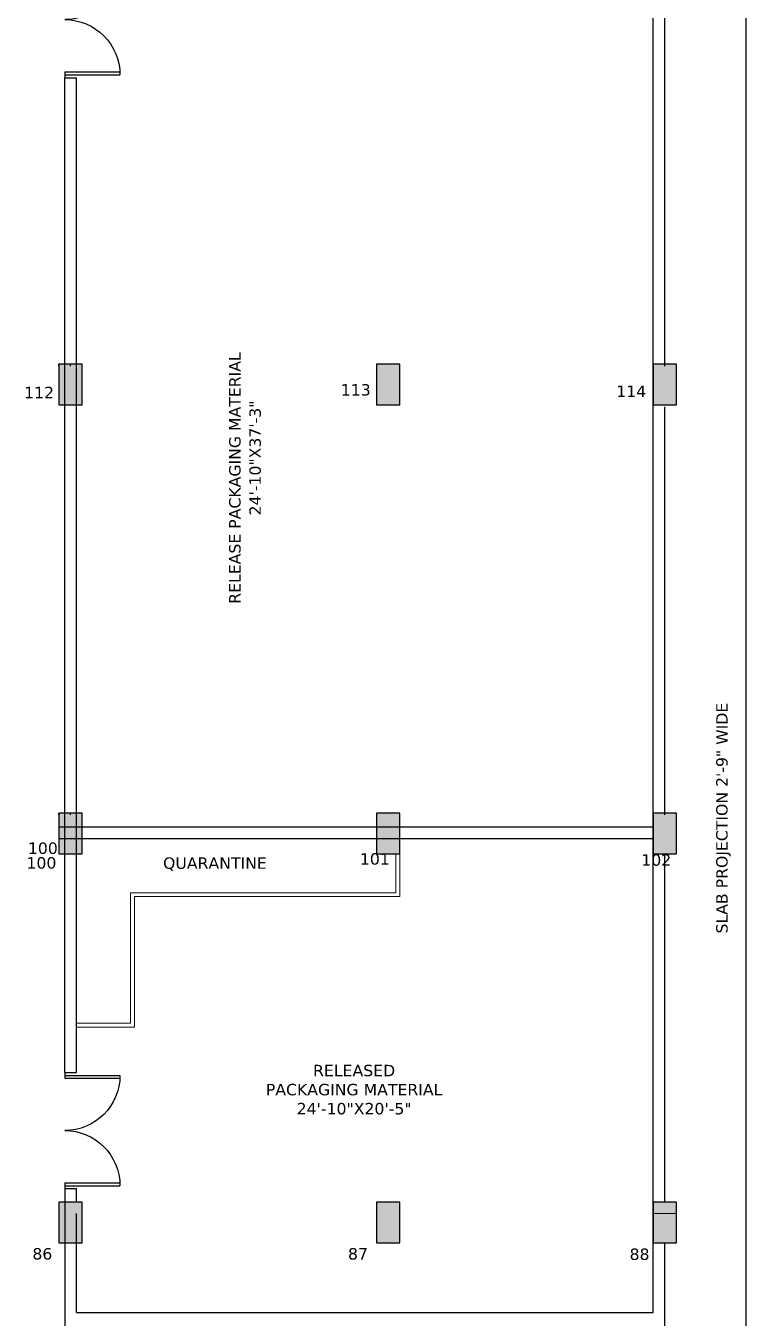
# Model space of a CAD drawing. Header units: inches. Extents: x -217 to 2701, y -906 to 3312.
# Drawn here: x 1602 to 1974, y 1320 to 1988 of the extents above; entities that cross this region are included whole.
import ezdxf

# ---------------------------------------------------------------- set-up
doc = ezdxf.new("R2010")
doc.units = ezdxf.units.IN
doc.header["$MEASUREMENT"] = 0
doc.layers.get('0').update_dxf_attribs({"color": 8, "linetype": 'CONTINUOUS'})
for name, color, linetype in [('COLUMN', 8, 'CONTINUOUS'), ('COLUMN HATCH', 8, 'CONTINUOUS'), ('OUTER LINE', 8, 'CONTINUOUS'), ('SHEET', 8, 'CONTINUOUS'), ('TEXT', 8, 'CONTINUOUS'), ('WALL', 7, 'CONTINUOUS'), ('WINDOOW', 8, 'CONTINUOUS')]:
    doc.layers.add(name, color=color, linetype=linetype)
doc.styles.add('VERDANA', font='verdana.ttf')

# ---------------------------------------------------------------- blocks, each defined once
blk = doc.blocks.new('D5')
for p, q in [((1.5, 0), (1.5, 28.5)), ((3, 0), (3, 28.46)), ((57, 0), (57, 28.46)), ((58.5, 0), (58.5, 28.5)), ((3, 0), (0, 0)), ((60, 0), (57, 0))]:
    blk.add_line(p, q)
for centre, start, end in [((1.5, 0), 0, 90), ((58.5, 0), 90, 180)]:
    blk.add_arc(centre, 28.5, start, end)

msp = doc.modelspace()

# ---------------------------------------------------------------- hatches: boundary and pattern name
at = {"layer": 'COLUMN HATCH', "linetype": 'Continuous'}
for points in [[(1631, 1813), (1619, 1813), (1619, 1792), (1631, 1792)], [(1795, 1813), (1783, 1813), (1783, 1792), (1795, 1792)], [(1938, 1813), (1926, 1813), (1926, 1792), (1938, 1792)], [(1631, 1581), (1619, 1581), (1619, 1560), (1631, 1560)], [(1795, 1581), (1783, 1581), (1783, 1560), (1795, 1560)], [(1938, 1581), (1926, 1581), (1926, 1560), (1938, 1560)], [(1631, 1380), (1619, 1380), (1619, 1359), (1631, 1359)], [(1795, 1380), (1783, 1380), (1783, 1359), (1795, 1359)], [(1938, 1380), (1926, 1380), (1926, 1359), (1938, 1359)]]:
    msp.add_hatch(color=256, dxfattribs=at).paths.add_polyline_path(points)
at = {"layer": 'TEXT', "lineweight": 0}
for points in [[(1631, 1813), (1619, 1813), (1619, 1792), (1631, 1792)], [(1795, 1813), (1783, 1813), (1783, 1792), (1795, 1792)], [(1938, 1813), (1926, 1813), (1926, 1792), (1938, 1792)], [(1631, 1581), (1619, 1581), (1619, 1560), (1631, 1560)], [(1795, 1581), (1783, 1581), (1783, 1560), (1795, 1560)], [(1938, 1581), (1926, 1581), (1926, 1560), (1938, 1560)], [(1631, 1380), (1619, 1380), (1619, 1359), (1631, 1359)], [(1795, 1380), (1783, 1380), (1783, 1359), (1795, 1359)], [(1938, 1380), (1926, 1380), (1926, 1359), (1938, 1359)]]:
    msp.add_hatch(color=256, dxfattribs=at).paths.add_polyline_path(points)

# ---------------------------------------------------------------- linework, layer by layer
at = {"layer": 'COLUMN', "linetype": 'Continuous'}
for points in [[(1619, 1792), (1631, 1792), (1631, 1813), (1619, 1813)], [(1783, 1792), (1795, 1792), (1795, 1813), (1783, 1813)], [(1926, 1792), (1938, 1792), (1938, 1813), (1926, 1813)], [(1619, 1560), (1631, 1560), (1631, 1581), (1619, 1581)], [(1783, 1560), (1795, 1560), (1795, 1581), (1783, 1581)], [(1926, 1560), (1938, 1560), (1938, 1581), (1926, 1581)], [(1783, 1359), (1795, 1359), (1795, 1380), (1783, 1380)], [(1926, 1359), (1938, 1359), (1938, 1380), (1926, 1380)]]:
    msp.add_lwpolyline(points, close=True, dxfattribs=at)
for points in [[(1619, 1380), (1619, 1359), (1631, 1359)], [(1631, 1359), (1631, 1380), (1619, 1380)]]:
    msp.add_lwpolyline(points, dxfattribs=at)
at = {"layer": 'OUTER LINE', "linetype": 'Continuous', "ltscale": 12}
msp.add_line((1974, 633), (1974, 2609), dxfattribs=at)
at = {"layer": 'SHEET', "lineweight": 0}
for p, q in [((1793, 1560), (1793, 1539.85)), ((1795, 1560), (1795, 1537.85)), ((1656, 1472.45), (1656, 1539.85)), ((1656, 1539.85), (1793, 1539.85)), ((1658, 1470.45), (1658, 1537.85)), ((1658, 1537.85), (1795, 1537.85)), ((1628, 1472.45), (1656, 1472.45)), ((1628, 1470.45), (1658, 1470.45))]:
    msp.add_line(p, q, dxfattribs=at)
at = {"layer": 'TEXT', "lineweight": 0}
for p, q in [((1625, 1812), (1625, 1813)), ((1625, 1580), (1625, 1581))]:
    msp.add_line(p, q, dxfattribs=at)
for points in [[(1619, 1792), (1631, 1792), (1631, 1813), (1619, 1813)], [(1783, 1792), (1795, 1792), (1795, 1813), (1783, 1813)], [(1926, 1792), (1938, 1792), (1938, 1813), (1926, 1813)], [(1619, 1560), (1631, 1560), (1631, 1581), (1619, 1581)], [(1783, 1560), (1795, 1560), (1795, 1581), (1783, 1581)], [(1926, 1560), (1938, 1560), (1938, 1581), (1926, 1581)], [(1619, 1359), (1631, 1359), (1631, 1380), (1619, 1380)], [(1783, 1359), (1795, 1359), (1795, 1380), (1783, 1380)], [(1926, 1359), (1938, 1359), (1938, 1380), (1926, 1380)]]:
    msp.add_lwpolyline(points, close=True, dxfattribs=at)
at = {"layer": 'WALL', "linetype": 'Continuous'}
for p, q in [((1932, 1812), (1932, 2198.5)), ((1926, 1323), (1926, 2110)), ((1622, 1446.95), (1622, 1961)), ((1622, 1961), (1628, 1961)), ((1628, 1446.95), (1628, 1961)), ((1619, 1812), (1619, 1813)), ((1625, 1812), (1625, 1813)), ((1932, 1580), (1932, 1791)), ((1619, 1580), (1619, 1581)), ((1625, 1580), (1625, 1581)), ((1619, 1573.85), (1926, 1573.85)), ((1619, 1567.85), (1926, 1567.85)), ((1932, 1380), (1932, 1559)), ((1622, 1386.95), (1622, 1075.07)), ((1628, 1380), (1628, 1386.95)), ((1625, 1380), (1619, 1380)), ((1628, 1323), (1628, 1374)), ((1932, 1139), (1932, 1359)), ((1628, 1323), (1926, 1323))]:
    msp.add_line(p, q, dxfattribs=at)
at = {"layer": 'WALL'}
for p, q in [((1622, 1446.95), (1628, 1446.95)), ((1622, 1386.95), (1628, 1386.95))]:
    msp.add_line(p, q, dxfattribs=at)
at = {"layer": 'WINDOOW', "lineweight": 0}
for p, q in [((1926, 1380), (1932, 1380)), ((1926, 1374), (1938, 1374))]:
    msp.add_line(p, q, dxfattribs=at)

# ---------------------------------------------------------------- block references
at = {"layer": 'COLUMN', "linetype": 'Continuous', "xscale": -1, "rotation": 270}
for p in [(1622, 1961), (1622, 1386.95)]:
    msp.add_blockref('D5', p, dxfattribs=at)

# ---------------------------------------------------------------- texts
at = {"layer": 'TEXT', "lineweight": 0, "style": 'VERDANA'}
for s, p in [('RELEASE PACKAGING MATERIAL', (1712.8, 1689.15)), ('24\'-10"X37\'-3"', (1723.27, 1734.8))]:
    msp.add_text(s, height=5.9055, rotation=90, dxfattribs=at).set_placement(p)
at = {"layer": 'TEXT', "lineweight": 0, "char_height": 5.906, "width": 5.1391, "attachment_point": 5, "style": 'VERDANA'}
for s, insert in [('112', (1608.72, 1798.32)), ('113', (1772.3, 1799.64)), ('114', (1914.64, 1798.97)), ('100', (1610.66, 1562.8)), ('100', (1609.93, 1555.21)), ('101', (1782.17, 1557.25)), ('102', (1927.56, 1556.7)), ('86', (1610.4, 1353.2)), ('87', (1773.45, 1353.19)), ('88', (1918.93, 1352.99))]:
    msp.add_mtext(s, dxfattribs=dict(at, insert=insert))
at = {"layer": 'TEXT', "linetype": 'Continuous', "insert": (1962.28, 1578.38), "char_height": 5.9055, "width": 366.9924, "attachment_point": 5, "rotation": 90, "style": 'VERDANA'}
msp.add_mtext('SLAB PROJECTION 2\'-9" WIDE', dxfattribs=at)
at = {"layer": 'TEXT', "linetype": 'Continuous', "width": 140.211, "attachment_point": 5, "style": 'VERDANA'}
for s, insert, char_height in [('QUARANTINE', (1699.55, 1554.62), 5.906), ('RELEASED \\PPACKAGING MATERIAL\\P24\'-10"X20\'-5"', (1771.46, 1438.05), 5.9055)]:
    msp.add_mtext(s, dxfattribs=dict(at, insert=insert, char_height=char_height))

doc.saveas('drawing.dxf')
